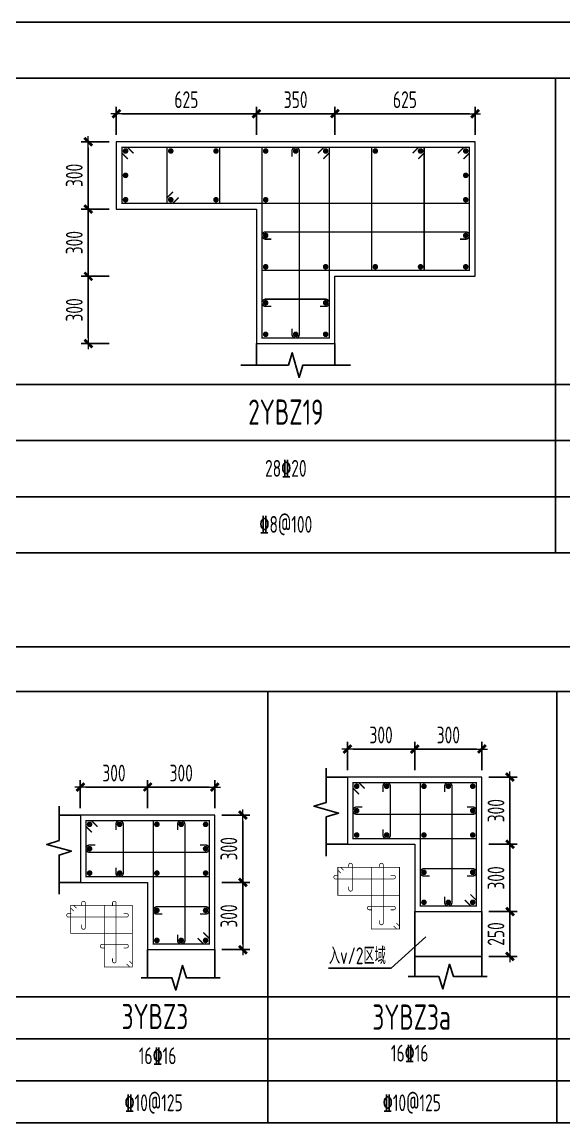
# Model space of a CAD drawing. Extents: x 292423 to 376523, y 106557 to 361882.
# Drawn here: x 304931 to 314600, y 250799 to 270438 of the extents above; entities that cross this region are included whole.
import ezdxf
from ezdxf.enums import TextEntityAlignment as Align

# ---------------------------------------------------------------- set-up
doc = ezdxf.new("R2010")
doc.units = 0
doc.header["$LTSCALE"] = 1000
doc.linetypes.add('3', pattern=[5, 3, -2])
doc.layers.get('0').update_dxf_attribs({"linetype": 'CONTINUOUS'})
doc.layers.get('Defpoints').update_dxf_attribs({"linetype": 'CONTINUOUS'})
for name, color, linetype, lineweight in [('REIN', 6, 'CONTINUOUS', 18), ('Z-柱大样外框', 7, 'ByLayer', 18), ('Z-详图标注', 3, 'CONTINUOUS', 18)]:
    doc.layers.add(name, color=color, linetype=linetype, lineweight=lineweight)
for name, color, linetype in [('TAB', 7, 'CONTINUOUS'), ('TEXT', 7, 'CONTINUOUS'), ('THIN', 7, 'CONTINUOUS')]:
    doc.layers.add(name, color=color, linetype=linetype)
doc.styles.get("Standard").update_dxf_attribs({"font": 'tssdeng.shx', "width": 0.7, "bigfont": 'tssdchn.shx'})
doc.styles.add('TCCAD_Dimension', font='Tssdeng.shx', dxfattribs={"width": 0.7, "bigfont": 'tssdchn.shx'})
doc.dimstyles.new('TCCAD_25_100', dxfattribs={"dimtxt": 300, "dimasz": 100, "dimexe": 125, "dimexo": 125, "dimgap": 100, "dimtad": 1, "dimdec": 0, "dimlfac": 0.25, "dimzin": 0, "dimdsep": 46, "dimtxsty": 'TCCAD_Dimension', "dimblk": '_TCDBK25_100', "dimcen": 0, "dimclrt": 7, "dimadec": 0, "dimazin": 0, "dimtfac": 1, "dimtdec": 0, "dimtix": 1, "dimtmove": 2, "dimatfit": 3, "dimfxl": 1, "dimtolj": 1, "dimtzin": 0, "dimarcsym": 0})

# ---------------------------------------------------------------- blocks, each defined once
blk = doc.blocks.new('_TCDBK25_100')
blk.add_line((-1, 0), (1, 0))
at = {"const_width": 0.5}
blk.add_lwpolyline([(-0.7, -0.7), (0.7, 0.7)], dxfattribs=at)
blk = doc.blocks.new('*D479')
at = {"layer": 'Defpoints', "color": 0}
for p in [(308371, 255091), (308871, 255091), (308371, 253891)]:
    blk.add_point(p, dxfattribs=at)
at = {"layer": 'Z-详图标注', "color": 0, "lineweight": -2}
for p, q in [((308496, 255091), (308996, 255091)), ((308871, 253991), (308871, 254991)), ((308496, 253891), (308996, 253891))]:
    blk.add_line(p, q, dxfattribs=at)
at = {"layer": 'Z-详图标注', "color": 0, "lineweight": -2, "xscale": 100, "yscale": 100, "zscale": 100}
for p, rotation in [((308871, 255091), 90), ((308871, 253891), 270)]:
    blk.add_blockref('_TCDBK25_100', p, dxfattribs=dict(at, rotation=rotation))
at = {"layer": 'Z-详图标注', "color": 7, "insert": (308621, 254491), "char_height": 300, "attachment_point": 5, "rotation": 90, "style": 'TCCAD_Dimension'}
blk.add_mtext('\\A1;300', dxfattribs=at)
blk = doc.blocks.new('*D480')
at = {"layer": 'Defpoints', "color": 0}
for p in [(308371, 256291), (308871, 256291), (308371, 255091)]:
    blk.add_point(p, dxfattribs=at)
at = {"layer": 'Z-详图标注', "color": 0, "lineweight": -2}
for p, q in [((308496, 256291), (308996, 256291)), ((308871, 255191), (308871, 256191)), ((308496, 255091), (308996, 255091))]:
    blk.add_line(p, q, dxfattribs=at)
at = {"layer": 'Z-详图标注', "color": 0, "lineweight": -2, "xscale": 100, "yscale": 100, "zscale": 100}
for p, rotation in [((308871, 256291), 90), ((308871, 255091), 270)]:
    blk.add_blockref('_TCDBK25_100', p, dxfattribs=dict(at, rotation=rotation))
at = {"layer": 'Z-详图标注', "color": 7, "insert": (308621, 255691), "char_height": 300, "attachment_point": 5, "rotation": 90, "style": 'TCCAD_Dimension'}
blk.add_mtext('\\A1;300', dxfattribs=at)
blk = doc.blocks.new('*D481')
at = {"layer": 'Defpoints', "color": 0}
for p in [(307171, 256791), (307171, 256291), (308371, 256291)]:
    blk.add_point(p, dxfattribs=at)
at = {"layer": 'Z-详图标注', "color": 0, "lineweight": -2}
for p, q in [((307171, 256416), (307171, 256916)), ((308371, 256416), (308371, 256916)), ((308271, 256791), (307271, 256791))]:
    blk.add_line(p, q, dxfattribs=at)
at = {"layer": 'Z-详图标注', "color": 0, "lineweight": -2, "xscale": 100, "yscale": 100, "zscale": 100, "rotation": 180}
blk.add_blockref('_TCDBK25_100', (307171, 256791), dxfattribs=at)
at = {"layer": 'Z-详图标注', "color": 0, "lineweight": -2, "xscale": 100, "yscale": 100, "zscale": 100}
blk.add_blockref('_TCDBK25_100', (308371, 256791), dxfattribs=at)
at = {"layer": 'Z-详图标注', "color": 7, "insert": (307771, 257041), "char_height": 300, "attachment_point": 5, "style": 'TCCAD_Dimension'}
blk.add_mtext('\\A1;300', dxfattribs=at)
blk = doc.blocks.new('*D482')
at = {"layer": 'Defpoints', "color": 0}
for p in [(305971, 256791), (305971, 256291), (307171, 256291)]:
    blk.add_point(p, dxfattribs=at)
at = {"layer": 'Z-详图标注', "color": 0, "lineweight": -2}
for p, q in [((305971, 256416), (305971, 256916)), ((307171, 256416), (307171, 256916)), ((307071, 256791), (306071, 256791))]:
    blk.add_line(p, q, dxfattribs=at)
at = {"layer": 'Z-详图标注', "color": 0, "lineweight": -2, "xscale": 100, "yscale": 100, "zscale": 100, "rotation": 180}
blk.add_blockref('_TCDBK25_100', (305971, 256791), dxfattribs=at)
at = {"layer": 'Z-详图标注', "color": 0, "lineweight": -2, "xscale": 100, "yscale": 100, "zscale": 100}
blk.add_blockref('_TCDBK25_100', (307171, 256791), dxfattribs=at)
at = {"layer": 'Z-详图标注', "color": 7, "insert": (306571, 257041), "char_height": 300, "attachment_point": 5, "style": 'TCCAD_Dimension'}
blk.add_mtext('\\A1;300', dxfattribs=at)
blk = doc.blocks.new('*D483')
at = {"layer": 'Defpoints', "color": 0}
for p in [(313137, 255770), (313637, 255770), (313137, 254570)]:
    blk.add_point(p, dxfattribs=at)
at = {"layer": 'Z-详图标注', "color": 0, "lineweight": -2}
for p, q in [((313262, 255770), (313762, 255770)), ((313637, 254670), (313637, 255670)), ((313262, 254570), (313762, 254570))]:
    blk.add_line(p, q, dxfattribs=at)
at = {"layer": 'Z-详图标注', "color": 0, "lineweight": -2, "xscale": 100, "yscale": 100, "zscale": 100}
for p, rotation in [((313637, 255770), 90), ((313637, 254570), 270)]:
    blk.add_blockref('_TCDBK25_100', p, dxfattribs=dict(at, rotation=rotation))
at = {"layer": 'Z-详图标注', "color": 7, "insert": (313387, 255170), "char_height": 300, "attachment_point": 5, "rotation": 90, "style": 'TCCAD_Dimension'}
blk.add_mtext('\\A1;300', dxfattribs=at)
blk = doc.blocks.new('*D484')
at = {"layer": 'Defpoints', "color": 0}
for p in [(313137, 256970), (313637, 256970), (313137, 255770)]:
    blk.add_point(p, dxfattribs=at)
at = {"layer": 'Z-详图标注', "color": 0, "lineweight": -2}
for p, q in [((313262, 256970), (313762, 256970)), ((313637, 255870), (313637, 256870)), ((313262, 255770), (313762, 255770))]:
    blk.add_line(p, q, dxfattribs=at)
at = {"layer": 'Z-详图标注', "color": 0, "lineweight": -2, "xscale": 100, "yscale": 100, "zscale": 100}
for p, rotation in [((313637, 256970), 90), ((313637, 255770), 270)]:
    blk.add_blockref('_TCDBK25_100', p, dxfattribs=dict(at, rotation=rotation))
at = {"layer": 'Z-详图标注', "color": 7, "insert": (313387, 256370), "char_height": 300, "attachment_point": 5, "rotation": 90, "style": 'TCCAD_Dimension'}
blk.add_mtext('\\A1;300', dxfattribs=at)
blk = doc.blocks.new('*D485')
at = {"layer": 'Defpoints', "color": 0}
for p in [(311937, 257470), (311937, 256970), (313137, 256970)]:
    blk.add_point(p, dxfattribs=at)
at = {"layer": 'Z-详图标注', "color": 0, "lineweight": -2}
for p, q in [((311937, 257095), (311937, 257595)), ((313037, 257470), (312037, 257470)), ((313137, 257095), (313137, 257595))]:
    blk.add_line(p, q, dxfattribs=at)
at = {"layer": 'Z-详图标注', "color": 0, "lineweight": -2, "xscale": 100, "yscale": 100, "zscale": 100, "rotation": 180}
blk.add_blockref('_TCDBK25_100', (311937, 257470), dxfattribs=at)
at = {"layer": 'Z-详图标注', "color": 0, "lineweight": -2, "xscale": 100, "yscale": 100, "zscale": 100}
blk.add_blockref('_TCDBK25_100', (313137, 257470), dxfattribs=at)
at = {"layer": 'Z-详图标注', "color": 7, "insert": (312537, 257720), "char_height": 300, "attachment_point": 5, "style": 'TCCAD_Dimension'}
blk.add_mtext('\\A1;300', dxfattribs=at)
blk = doc.blocks.new('*D486')
at = {"layer": 'Defpoints', "color": 0}
for p in [(310737, 257470), (310737, 256970), (311937, 256970)]:
    blk.add_point(p, dxfattribs=at)
at = {"layer": 'Z-详图标注', "color": 0, "lineweight": -2}
for p, q in [((310737, 257095), (310737, 257595)), ((311837, 257470), (310837, 257470)), ((311937, 257095), (311937, 257595))]:
    blk.add_line(p, q, dxfattribs=at)
at = {"layer": 'Z-详图标注', "color": 0, "lineweight": -2, "xscale": 100, "yscale": 100, "zscale": 100, "rotation": 180}
blk.add_blockref('_TCDBK25_100', (310737, 257470), dxfattribs=at)
at = {"layer": 'Z-详图标注', "color": 0, "lineweight": -2, "xscale": 100, "yscale": 100, "zscale": 100}
blk.add_blockref('_TCDBK25_100', (311937, 257470), dxfattribs=at)
at = {"layer": 'Z-详图标注', "color": 7, "insert": (311337, 257720), "char_height": 300, "attachment_point": 5, "style": 'TCCAD_Dimension'}
blk.add_mtext('\\A1;300', dxfattribs=at)
blk = doc.blocks.new('*D487')
at = {"layer": 'Defpoints', "color": 0}
for p in [(313137, 254570), (313637, 254570), (313137, 253770)]:
    blk.add_point(p, dxfattribs=at)
at = {"layer": 'Z-详图标注', "color": 0, "lineweight": -2}
for p, q in [((313262, 254570), (313762, 254570)), ((313637, 253870), (313637, 254470)), ((313262, 253770), (313762, 253770))]:
    blk.add_line(p, q, dxfattribs=at)
at = {"layer": 'Z-详图标注', "color": 0, "lineweight": -2, "xscale": 100, "yscale": 100, "zscale": 100}
for p, rotation in [((313637, 254570), 90), ((313637, 253770), 270)]:
    blk.add_blockref('_TCDBK25_100', p, dxfattribs=dict(at, rotation=rotation))
at = {"layer": 'Z-详图标注', "color": 7, "insert": (313387, 254170), "char_height": 300, "attachment_point": 5, "rotation": 90, "style": 'TCCAD_Dimension'}
blk.add_mtext('\\A1;250', dxfattribs=at)
blk = doc.blocks.new('*D595')
at = {"layer": 'Defpoints', "color": 0}
for p in [(310513, 268802), (310513, 268302), (313013, 268302)]:
    blk.add_point(p, dxfattribs=at)
at = {"layer": 'Z-详图标注', "color": 0, "lineweight": -2}
for p, q in [((310513, 268427), (310513, 268927)), ((313013, 268427), (313013, 268927)), ((312913, 268802), (310613, 268802))]:
    blk.add_line(p, q, dxfattribs=at)
at = {"layer": 'Z-详图标注', "color": 0, "lineweight": -2, "xscale": 100, "yscale": 100, "zscale": 100, "rotation": 180}
blk.add_blockref('_TCDBK25_100', (310513, 268802), dxfattribs=at)
at = {"layer": 'Z-详图标注', "color": 0, "lineweight": -2, "xscale": 100, "yscale": 100, "zscale": 100}
blk.add_blockref('_TCDBK25_100', (313013, 268802), dxfattribs=at)
at = {"layer": 'Z-详图标注', "color": 7, "insert": (311763, 269052), "char_height": 300, "attachment_point": 5, "style": 'TCCAD_Dimension'}
blk.add_mtext('\\A1;625', dxfattribs=at)
blk = doc.blocks.new('*D596')
at = {"layer": 'Defpoints', "color": 0}
for p in [(309113, 268802), (309113, 268302), (310513, 268302)]:
    blk.add_point(p, dxfattribs=at)
at = {"layer": 'Z-详图标注', "color": 0, "lineweight": -2}
for p, q in [((309113, 268427), (309113, 268927)), ((310513, 268427), (310513, 268927)), ((310413, 268802), (309213, 268802))]:
    blk.add_line(p, q, dxfattribs=at)
at = {"layer": 'Z-详图标注', "color": 0, "lineweight": -2, "xscale": 100, "yscale": 100, "zscale": 100, "rotation": 180}
blk.add_blockref('_TCDBK25_100', (309113, 268802), dxfattribs=at)
at = {"layer": 'Z-详图标注', "color": 0, "lineweight": -2, "xscale": 100, "yscale": 100, "zscale": 100}
blk.add_blockref('_TCDBK25_100', (310513, 268802), dxfattribs=at)
at = {"layer": 'Z-详图标注', "color": 7, "insert": (309813, 269052), "char_height": 300, "attachment_point": 5, "style": 'TCCAD_Dimension'}
blk.add_mtext('\\A1;350', dxfattribs=at)
blk = doc.blocks.new('*D597')
at = {"layer": 'Defpoints', "color": 0}
for p in [(306613, 268802), (306613, 268302), (309113, 268302)]:
    blk.add_point(p, dxfattribs=at)
at = {"layer": 'Z-详图标注', "color": 0, "lineweight": -2}
for p, q in [((306613, 268427), (306613, 268927)), ((309113, 268427), (309113, 268927)), ((309013, 268802), (306713, 268802))]:
    blk.add_line(p, q, dxfattribs=at)
at = {"layer": 'Z-详图标注', "color": 0, "lineweight": -2, "xscale": 100, "yscale": 100, "zscale": 100, "rotation": 180}
blk.add_blockref('_TCDBK25_100', (306613, 268802), dxfattribs=at)
at = {"layer": 'Z-详图标注', "color": 0, "lineweight": -2, "xscale": 100, "yscale": 100, "zscale": 100}
blk.add_blockref('_TCDBK25_100', (309113, 268802), dxfattribs=at)
at = {"layer": 'Z-详图标注', "color": 7, "insert": (307863, 269052), "char_height": 300, "attachment_point": 5, "style": 'TCCAD_Dimension'}
blk.add_mtext('\\A1;625', dxfattribs=at)
blk = doc.blocks.new('*D598')
at = {"layer": 'Defpoints', "color": 0}
for p in [(306613, 268302), (306113, 267102), (306613, 267102)]:
    blk.add_point(p, dxfattribs=at)
at = {"layer": 'Z-详图标注', "color": 0, "lineweight": -2}
for p, q in [((306488, 268302), (305988, 268302)), ((306113, 268202), (306113, 267202)), ((306488, 267102), (305988, 267102))]:
    blk.add_line(p, q, dxfattribs=at)
at = {"layer": 'Z-详图标注', "color": 0, "lineweight": -2, "xscale": 100, "yscale": 100, "zscale": 100}
for p, rotation in [((306113, 268302), 90), ((306113, 267102), 270)]:
    blk.add_blockref('_TCDBK25_100', p, dxfattribs=dict(at, rotation=rotation))
at = {"layer": 'Z-详图标注', "color": 7, "insert": (305863, 267702), "char_height": 300, "attachment_point": 5, "rotation": 90, "style": 'TCCAD_Dimension'}
blk.add_mtext('\\A1;300', dxfattribs=at)
blk = doc.blocks.new('*D599')
at = {"layer": 'Defpoints', "color": 0}
for p in [(306613, 267102), (306113, 265902), (306613, 265902)]:
    blk.add_point(p, dxfattribs=at)
at = {"layer": 'Z-详图标注', "color": 0, "lineweight": -2}
for p, q in [((306488, 267102), (305988, 267102)), ((306113, 267002), (306113, 266002)), ((306488, 265902), (305988, 265902))]:
    blk.add_line(p, q, dxfattribs=at)
at = {"layer": 'Z-详图标注', "color": 0, "lineweight": -2, "xscale": 100, "yscale": 100, "zscale": 100}
for p, rotation in [((306113, 267102), 90), ((306113, 265902), 270)]:
    blk.add_blockref('_TCDBK25_100', p, dxfattribs=dict(at, rotation=rotation))
at = {"layer": 'Z-详图标注', "color": 7, "insert": (305863, 266502), "char_height": 300, "attachment_point": 5, "rotation": 90, "style": 'TCCAD_Dimension'}
blk.add_mtext('\\A1;300', dxfattribs=at)
blk = doc.blocks.new('*D600')
at = {"layer": 'Defpoints', "color": 0}
for p in [(306613, 265902), (306113, 264702), (306613, 264702)]:
    blk.add_point(p, dxfattribs=at)
at = {"layer": 'Z-详图标注', "color": 0, "lineweight": -2}
for p, q in [((306488, 265902), (305988, 265902)), ((306113, 265802), (306113, 264802)), ((306488, 264702), (305988, 264702))]:
    blk.add_line(p, q, dxfattribs=at)
at = {"layer": 'Z-详图标注', "color": 0, "lineweight": -2, "xscale": 100, "yscale": 100, "zscale": 100}
for p, rotation in [((306113, 265902), 90), ((306113, 264702), 270)]:
    blk.add_blockref('_TCDBK25_100', p, dxfattribs=dict(at, rotation=rotation))
at = {"layer": 'Z-详图标注', "color": 7, "insert": (305863, 265302), "char_height": 300, "attachment_point": 5, "rotation": 90, "style": 'TCCAD_Dimension'}
blk.add_mtext('\\A1;300', dxfattribs=at)

msp = doc.modelspace()

# ---------------------------------------------------------------- linework, layer by layer
at = {"color": 2, "linetype": '3', "lineweight": -3}
msp.add_line((313136.7, 253770.4), (311936.7, 253770.4), dxfattribs=at)
at = {"layer": 'REIN', "color": 210}
for points, const_width in [([(306818.9, 267996.2), (306712.8, 268102.2), (306712.8, 268202.2), (312912.8, 268202.2), (312912.8, 267202.2), (306712.8, 267202.2), (306712.8, 268202.2), (306812.8, 268202.2), (306918.9, 268096.2)], 25), ([(310206.8, 268096.2), (310312.8, 268202.2), (310412.8, 268202.2), (310412.8, 264802.2), (309212.8, 264802.2), (309212.8, 268202.2), (310412.8, 268202.2), (310412.8, 268102.2), (310306.8, 267996.2)], 25), ([(312706.8, 268096.2), (312812.8, 268202.2), (312912.8, 268202.2), (312912.8, 266006.2), (309212.8, 266006.2), (309212.8, 268202.2), (312912.8, 268202.2), (312912.8, 268102.2), (312806.8, 267996.2)], 25), ([(310942.7, 256664.3), (310836.7, 256770.4), (310836.7, 256870.4), (313036.7, 256870.4), (313036.7, 255870.4), (310836.7, 255870.4), (310836.7, 256870.4), (310936.7, 256870.4), (311042.7, 256764.3)], 25), ([(312930.6, 254876.4), (313036.7, 254770.4), (313036.7, 254670.4), (312036.7, 254670.4), (312036.7, 256870.4), (313036.7, 256870.4), (313036.7, 254670.4), (312936.7, 254670.4), (312830.6, 254776.4)], 25), ([(306177.4, 255985.1), (306071.3, 256091.2), (306071.3, 256191.2), (308271.3, 256191.2), (308271.3, 255191.2), (306071.3, 255191.2), (306071.3, 256191.2), (306171.3, 256191.2), (306277.4, 256085.1)], 25), ([(308165.2, 254197.2), (308271.3, 254091.2), (308271.3, 253991.2), (307271.3, 253991.2), (307271.3, 256191.2), (308271.3, 256191.2), (308271.3, 253991.2), (308171.3, 253991.2), (308065.2, 254097.2)], 25), ([(310618.4, 255258), (310565.4, 255311), (310565.4, 255361), (311665.4, 255361), (311665.4, 254861), (310565.4, 254861), (310565.4, 255361), (310615.4, 255361), (310668.4, 255308)], 12.5), ([(311612.4, 254364.1), (311665.4, 254311), (311665.4, 254261), (311165.4, 254261), (311165.4, 255361), (311665.4, 255361), (311665.4, 254261), (311615.4, 254261), (311562.4, 254314.1)], 12.5), ([(305853.1, 254578.8), (305800, 254631.8), (305800, 254681.8), (306900, 254681.8), (306900, 254181.8), (305800, 254181.8), (305800, 254681.8), (305850, 254681.8), (305903.1, 254628.8)], 12.5), ([(306847, 253684.9), (306900, 253631.8), (306900, 253581.8), (306400, 253581.8), (306400, 254681.8), (306900, 254681.8), (306900, 253581.8), (306850, 253581.8), (306797, 253634.9)], 12.5)]:
    msp.add_lwpolyline(points, dxfattribs=dict(at, const_width=const_width))
at = {"layer": 'REIN', "color": 6, "const_width": 50}
for points in [[(306752.8, 268137.2, 1), (306802.8, 268137.2, 1)], [(307559.5, 268137.2, 1), (307609.5, 268137.2, 1)], [(308366.2, 268137.2, 1), (308416.2, 268137.2, 1)], [(309252.8, 268137.2, 1), (309302.8, 268137.2, 1)], [(309787.8, 268137.2, 1), (309837.8, 268137.2, 1)], [(310322.8, 268137.2, 1), (310372.8, 268137.2, 1)], [(311209.5, 268137.2, 1), (311259.5, 268137.2, 1)], [(312016.2, 268137.2, 1), (312066.2, 268137.2, 1)], [(312822.8, 268137.2, 1), (312872.8, 268137.2, 1)], [(306752.8, 267702.2, 1), (306802.8, 267702.2, 1)], [(312822.8, 267702.2, 1), (312872.8, 267702.2, 1)], [(306752.8, 267267.2, 1), (306802.8, 267267.2, 1)], [(307559.5, 267267.2, 1), (307609.5, 267267.2, 1)], [(308366.2, 267267.2, 1), (308416.2, 267267.2, 1)], [(309252.8, 267267.2, 1), (309302.8, 267267.2, 1)], [(312822.8, 267267.2, 1), (312872.8, 267267.2, 1)], [(309252.8, 266629.2, 1), (309302.8, 266629.2, 1)], [(312822.8, 266629.2, 1), (312872.8, 266629.2, 1)], [(309252.8, 266071.2, 1), (309302.8, 266071.2, 1)], [(310322.8, 266071.2, 1), (310372.8, 266071.2, 1)], [(311209.5, 266071.2, 1), (311259.5, 266071.2, 1)], [(312016.2, 266071.2, 1), (312066.2, 266071.2, 1)], [(312822.8, 266071.2, 1), (312872.8, 266071.2, 1)], [(309252.8, 265429.2, 1), (309302.8, 265429.2, 1)], [(310322.8, 265429.2, 1), (310372.8, 265429.2, 1)], [(309252.8, 264867.2, 1), (309302.8, 264867.2, 1)], [(309787.8, 264867.2, 1), (309837.8, 264867.2, 1)], [(310322.8, 264867.2, 1), (310372.8, 264867.2, 1)], [(310876.7, 256805.4, 1), (310926.7, 256805.4, 1)], [(311411.7, 256805.4, 1), (311461.7, 256805.4, 1)], [(312076.7, 256805.4, 1), (312126.7, 256805.4, 1)], [(312511.7, 256805.4, 1), (312561.7, 256805.4, 1)], [(312946.7, 256805.4, 1), (312996.7, 256805.4, 1)], [(310876.7, 256370.4, 1), (310926.7, 256370.4, 1)], [(312946.7, 256370.4, 1), (312996.7, 256370.4, 1)], [(306111.3, 256126.2, 1), (306161.3, 256126.2, 1)], [(306646.3, 256126.2, 1), (306696.3, 256126.2, 1)], [(307311.3, 256126.2, 1), (307361.3, 256126.2, 1)], [(307746.3, 256126.2, 1), (307796.3, 256126.2, 1)], [(308181.3, 256126.2, 1), (308231.3, 256126.2, 1)], [(310876.7, 255935.4, 1), (310926.7, 255935.4, 1)], [(311411.7, 255935.4, 1), (311461.7, 255935.4, 1)], [(312076.7, 255935.4, 1), (312126.7, 255935.4, 1)], [(312946.7, 255935.4, 1), (312996.7, 255935.4, 1)], [(306111.3, 255691.2, 1), (306161.3, 255691.2, 1)], [(308181.3, 255691.2, 1), (308231.3, 255691.2, 1)], [(306111.3, 255256.2, 1), (306161.3, 255256.2, 1)], [(306646.3, 255256.2, 1), (306696.3, 255256.2, 1)], [(307311.3, 255256.2, 1), (307361.3, 255256.2, 1)], [(308181.3, 255256.2, 1), (308231.3, 255256.2, 1)], [(312076.7, 255270.4, 1), (312126.7, 255270.4, 1)], [(312946.7, 255270.4, 1), (312996.7, 255270.4, 1)], [(312076.7, 254735.4, 1), (312126.7, 254735.4, 1)], [(312511.7, 254735.4, 1), (312561.7, 254735.4, 1)], [(312946.7, 254735.4, 1), (312996.7, 254735.4, 1)], [(307311.3, 254591.2, 1), (307361.3, 254591.2, 1)], [(308181.3, 254591.2, 1), (308231.3, 254591.2, 1)], [(307311.3, 254056.2, 1), (307361.3, 254056.2, 1)], [(307746.3, 254056.2, 1), (307796.3, 254056.2, 1)], [(308181.3, 254056.2, 1), (308231.3, 254056.2, 1)]]:
    msp.add_lwpolyline(points, format="xyb", close=True, dxfattribs=at)
at = {"layer": 'REIN', "color": 6, "const_width": 25}
for points in [[(307725.6, 267308.3), (307619.5, 267202.2), (307519.5, 267202.2), (307519.5, 268202.2), (308456.2, 268202.2), (308456.2, 267202.2), (307519.5, 267202.2), (307519.5, 267302.2), (307625.6, 267408.3)], [(311900.1, 268096.2), (312006.2, 268202.2), (312106.2, 268202.2), (312106.2, 266006.2), (311169.5, 266006.2), (311169.5, 268202.2), (312106.2, 268202.2), (312106.2, 268102.2), (312000.1, 267996.2)]]:
    msp.add_lwpolyline(points, dxfattribs=at)
at = {"layer": 'REIN', "color": 6}
for points, const_width in [([(309747.8, 268037.2), (309747.8, 268137.2, -1), (309877.8, 268137.2), (309877.8, 264867.2, -1), (309747.8, 264867.2), (309747.8, 264967.2)], 25), ([(309377.8, 266564.2), (309277.8, 266564.2, -1), (309277.8, 266694.2), (312847.8, 266694.2, -1), (312847.8, 266564.2), (312747.8, 266564.2)], 25), ([(309377.8, 265364.2), (309277.8, 265364.2, -1), (309277.8, 265494.2), (310347.8, 265494.2, -1), (310347.8, 265364.2), (310247.8, 265364.2)], 25), ([(311371.7, 256705.4), (311371.7, 256805.4, -1), (311501.7, 256805.4), (311501.7, 255935.4, -1), (311371.7, 255935.4), (311371.7, 256035.4)], 25), ([(312471.7, 256705.4), (312471.7, 256805.4, -1), (312601.7, 256805.4), (312601.7, 254735.4, -1), (312471.7, 254735.4), (312471.7, 254835.4)], 25), ([(312871.7, 256435.4), (312971.7, 256435.4, -1), (312971.7, 256305.4), (310901.7, 256305.4, -1), (310901.7, 256435.4), (311001.7, 256435.4)], 25), ([(306606.3, 256026.2), (306606.3, 256126.2, -1), (306736.3, 256126.2), (306736.3, 255256.2, -1), (306606.3, 255256.2), (306606.3, 255356.2)], 25), ([(307706.3, 256026.2), (307706.3, 256126.2, -1), (307836.3, 256126.2), (307836.3, 254056.2, -1), (307706.3, 254056.2), (307706.3, 254156.2)], 25), ([(308106.3, 255756.2), (308206.3, 255756.2, -1), (308206.3, 255626.2), (306136.3, 255626.2, -1), (306136.3, 255756.2), (306236.3, 255756.2)], 25), ([(310760.4, 255351), (310760.4, 255401, -1), (310825.4, 255401), (310825.4, 254966, -1), (310760.4, 254966), (310760.4, 255016)], 12.5), ([(311310.4, 255351), (311310.4, 255401, -1), (311375.4, 255401), (311375.4, 254366, -1), (311310.4, 254366), (311310.4, 254416)], 12.5), ([(312201.7, 255205.4), (312101.7, 255205.4, -1), (312101.7, 255335.4), (312971.7, 255335.4, -1), (312971.7, 255205.4), (312871.7, 255205.4)], 25), ([(311510.4, 255216), (311560.4, 255216, -1), (311560.4, 255151), (310525.4, 255151, -1), (310525.4, 255216), (310575.4, 255216)], 12.5), ([(305995, 254671.8), (305995, 254721.8, -1), (306060, 254721.8), (306060, 254286.8, -1), (305995, 254286.8), (305995, 254336.8)], 12.5), ([(306545, 254671.8), (306545, 254721.8, -1), (306610, 254721.8), (306610, 253686.8, -1), (306545, 253686.8), (306545, 253736.8)], 12.5), ([(306745, 254536.8), (306795, 254536.8, -1), (306795, 254471.8), (305760, 254471.8, -1), (305760, 254536.8), (305810, 254536.8)], 12.5), ([(307436.3, 254526.2), (307336.3, 254526.2, -1), (307336.3, 254656.2), (308206.3, 254656.2, -1), (308206.3, 254526.2), (308106.3, 254526.2)], 25), ([(311175.4, 254601), (311125.4, 254601, -1), (311125.4, 254666), (311560.4, 254666, -1), (311560.4, 254601), (311510.4, 254601)], 12.5), ([(306410, 253921.8), (306360, 253921.8, -1), (306360, 253986.8), (306795, 253986.8, -1), (306795, 253921.8), (306745, 253921.8)], 12.5)]:
    msp.add_lwpolyline(points, format="xyb", dxfattribs=dict(at, const_width=const_width))
at = {"layer": 'TAB'}
for p, q in [((360622.1, 269437.6), (295391.9, 269437.6)), ((314449.7, 269437.6), (314449.7, 260970.9)), ((297191.9, 263970.9), (360622.1, 263970.9)), ((297191.9, 262970.9), (360622.1, 262970.9)), ((297191.9, 261970.9), (360622.1, 261970.9)), ((297191.9, 260970.9), (360622.1, 260970.9))]:
    msp.add_line(p, q, dxfattribs=at)
msp.add_lwpolyline([(360622.1, 269437.6), (295391.9, 269437.6), (295391.9, 270437.6), (360622.1, 270437.6), (360622.1, 260970.9)], dxfattribs=at)
at = {"layer": 'TEXT'}
for p, q in [((295391.9, 259293.4), (368105.7, 259293.4)), ((297191.9, 258495), (368105.7, 258495)), ((309315.3, 258495), (309315.3, 250799.2)), ((314473.7, 258495), (314473.7, 250799.2)), ((312134.9, 254122), (311519.1, 253561.3)), ((310396.1, 253561.3, 0), (311519.1, 253561.3)), ((295391.9, 253049.2), (368105.7, 253049.2)), ((295391.9, 252299.2), (368105.7, 252299.2)), ((295391.9, 251549.2), (368105.7, 251549.2)), ((368105.7, 250799.2), (295391.9, 250799.2)), ((295391.9, 250799.2), (368105.7, 250799.2))]:
    msp.add_line(p, q, dxfattribs=at)
at = {"layer": 'THIN'}
for p, q in [((309112.8, 264702.2), (309112.8, 264317.5)), ((310512.8, 264702.2), (310512.8, 264317.5)), ((310736.7, 256970.4), (310357.7, 256970.4)), ((305971.3, 256291.2), (305592.3, 256291.2)), ((310736.7, 255770.4), (310357.7, 255770.4)), ((305971.3, 255091.2), (305592.3, 255091.2)), ((311936.7, 254570.4), (311936.7, 253410.3)), ((313136.7, 254570.4), (313136.7, 253410.3)), ((307171.3, 253891.2), (307171.3, 253391.2)), ((308371.3, 253891.2), (308371.3, 253391.2))]:
    msp.add_line(p, q, dxfattribs=at)
for points in [[(308832.8, 264317.5), (309682.8, 264317.5), (309752.8, 264537.5), (309872.8, 264097.5), (309942.8, 264317.5), (310792.8, 264317.5)], [(310357.7, 257130.3), (310357.7, 256518), (310137.7, 256448), (310577.7, 256328), (310357.7, 256258), (310357.7, 255560.9)], [(305592.3, 256451), (305592.3, 255838.8), (305372.3, 255768.8), (305812.3, 255648.8), (305592.3, 255578.8), (305592.3, 254881.7)], [(307053.7, 253391.2), (307603.7, 253391.2), (307673.7, 253171.2), (307793.7, 253611.2), (307863.7, 253391.2), (308466, 253391.2)], [(311819.1, 253410.3), (312369.1, 253410.3), (312439.1, 253190.3), (312559.1, 253630.3), (312629.1, 253410.3), (313231.3, 253410.3)]]:
    msp.add_lwpolyline(points, dxfattribs=at)
at = {"layer": 'Z-柱大样外框'}
for points in [[(306612.8, 267102.2), (309112.8, 267102.2), (309112.8, 264702.2), (310512.8, 264702.2), (310512.8, 265906.2), (313012.8, 265906.2), (313012.8, 268302.2), (306612.8, 268302.2), (306612.8, 267102.2)], [(310736.7, 256970.4), (310736.7, 255770.4), (311936.7, 255770.4), (311936.7, 254570.4), (313136.7, 254570.4), (313136.7, 256970.4), (310736.7, 256970.4)], [(305971.3, 256291.2), (305971.3, 255091.2), (307171.3, 255091.2), (307171.3, 253891.2), (308371.3, 253891.2), (308371.3, 256291.2), (305971.3, 256291.2)]]:
    msp.add_lwpolyline(points, close=True, dxfattribs=at)

# ---------------------------------------------------------------- texts
at = {"layer": 'TAB', "width": 0.7}
for s, height, p in [('2YBZ19', 450, (309637.5, 263479.6)), ('28%%13220', 300, (309637.5, 262476.7)), ('%%1328@100', 300, (309637.5, 261476.7))]:
    msp.add_text(s, height=height, dxfattribs=at).set_placement(p, align=Align.MIDDLE_CENTER)
at = {"layer": 'TEXT', "width": 0.7}
msp.add_text('入v/2区域', height=300, dxfattribs=at).set_placement((310406, 253631.3, 0))
for s, p in [('3YBZ3', (307301.7, 252697.8, 0)), ('3YBZ3a', (311881.5, 252687.8, 0))]:
    msp.add_text(s, height=450, dxfattribs=at).set_placement(p, align=Align.MIDDLE_CENTER)
at = {"layer": 'TEXT', "color": 7, "width": 0.7}
for p in [(311511.4, 251804.2), (307014.4, 251757.7, 0)]:
    msp.add_text('16%%13216', height=300, dxfattribs=at).set_placement(p, align=Align.BOTTOM_LEFT)
for p in [(307278.3, 251159.3, 0), (311885.5, 251159.2)]:
    msp.add_text('%%13210@125', height=300, dxfattribs=at).set_placement(p, align=Align.MIDDLE_CENTER)

# ---------------------------------------------------------------- dimensions: what is measured, and where the dimension line sits
at = {"layer": 'Z-详图标注'}
for base, p1, p2, angle, picture, middle in [((306612.8, 268802.2), (309112.8, 268302.2), (306612.8, 268302.2), 180, '*D597', (307862.8, 269052.2)), ((309112.8, 268802.2), (310512.8, 268302.2), (309112.8, 268302.2), 180, '*D596', (309812.8, 269052.2)), ((310512.8, 268802.2), (313012.8, 268302.2), (310512.8, 268302.2), 180, '*D595', (311762.8, 269052.2)), ((306112.8, 267102.2), (306612.8, 268302.2), (306612.8, 267102.2), 270, '*D598', (305862.8, 267702.2)), ((306112.8, 265902.2), (306612.8, 267102.2), (306612.8, 265902.2), 270, '*D599', (305862.8, 266502.2)), ((306112.8, 264702.2), (306612.8, 265902.2), (306612.8, 264702.2), 270, '*D600', (305862.8, 265302.2)), ((310736.7, 257470.4), (311936.7, 256970.4), (310736.7, 256970.4), 180, '*D486', (311336.7, 257720.4)), ((311936.7, 257470.4), (313136.7, 256970.4), (311936.7, 256970.4), 180, '*D485', (312536.7, 257720.4)), ((305971.3, 256791.2), (307171.3, 256291.2), (305971.3, 256291.2), 180, '*D482', (306571.3, 257041.2)), ((307171.3, 256791.2), (308371.3, 256291.2), (307171.3, 256291.2), 180, '*D481', (307771.3, 257041.2)), ((313636.7, 256970.4), (313136.7, 255770.4), (313136.7, 256970.4), 90, '*D484', (313386.7, 256370.4)), ((308871.3, 256291.2), (308371.3, 255091.2), (308371.3, 256291.2), 90, '*D480', (308621.3, 255691.2)), ((313636.7, 255770.4), (313136.7, 254570.4), (313136.7, 255770.4), 90, '*D483', (313386.7, 255170.4)), ((308871.3, 255091.2), (308371.3, 253891.2), (308371.3, 255091.2), 90, '*D479', (308621.3, 254491.2))]:
    dim = msp.add_linear_dim(base=base, p1=p1, p2=p2, angle=angle, dimstyle='TCCAD_25_100', dxfattribs=at)
    dim.commit()
    dim.dimension.update_dxf_attribs({"geometry": picture, "text_midpoint": middle})
dim = msp.add_linear_dim(base=(313636.7, 254570.4), p1=(313136.7, 253770.4), p2=(313136.7, 254570.4), angle=90, text='250', dimstyle='TCCAD_25_100', dxfattribs=at)
dim.commit()
dim.dimension.update_dxf_attribs({"geometry": '*D487', "text_midpoint": (313386.7, 254170.4)})

doc.saveas('drawing.dxf')
